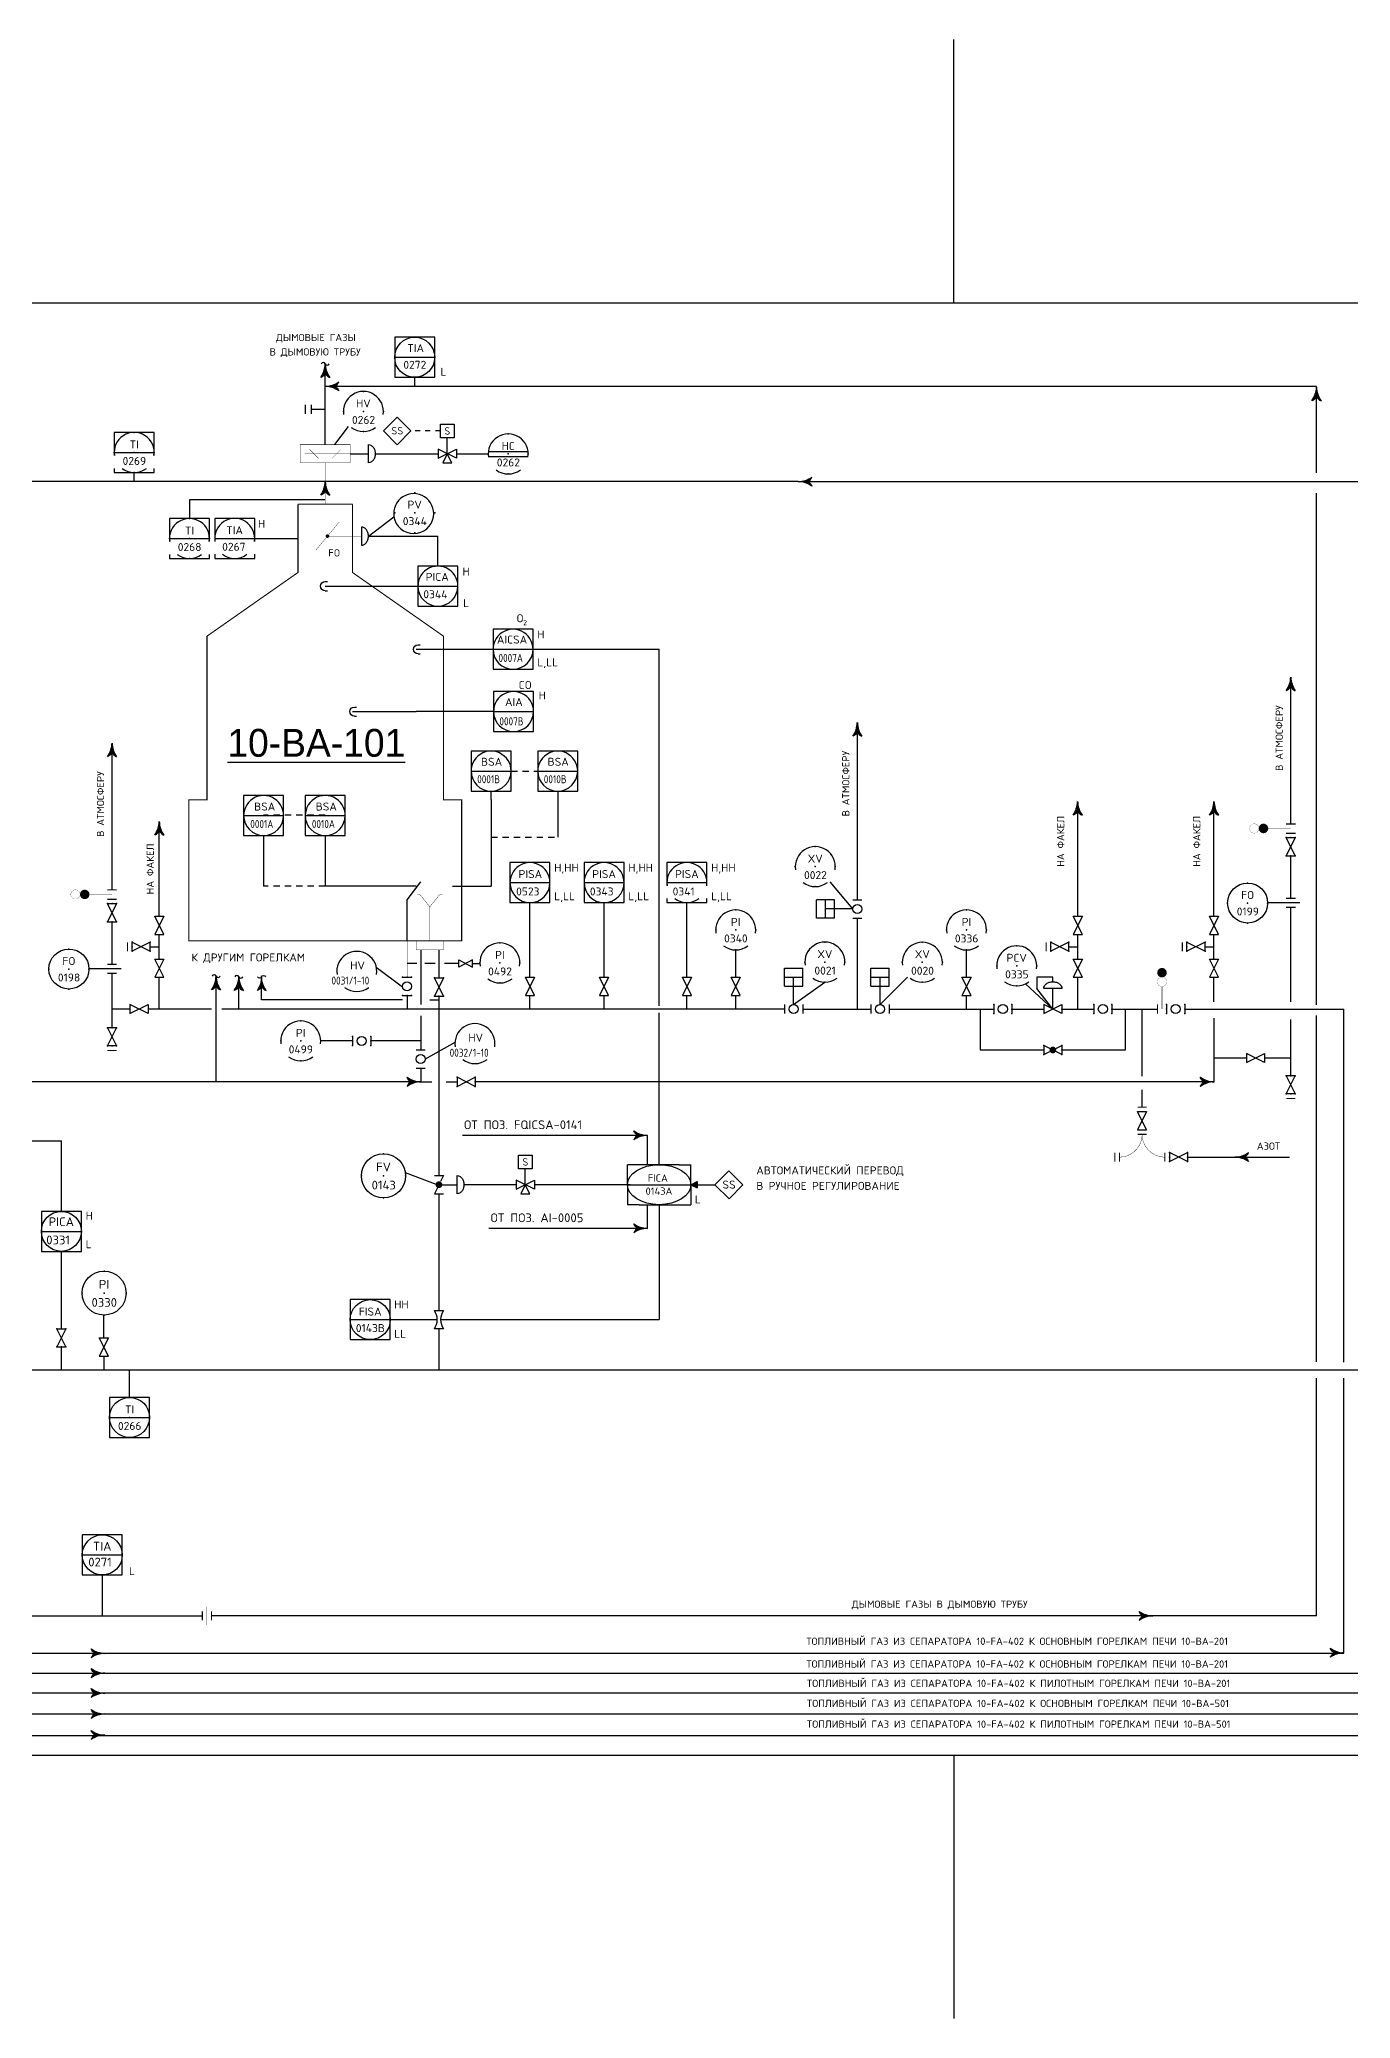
# Model space of a CAD drawing. Extents: x -60 to 179, y 68 to 180.
# Drawn here: x 1.73 to 27.62, y 68.14 to 107.24 of the extents above; entities that cross this region are included whole.
import ezdxf
from ezdxf.enums import TextEntityAlignment as Align

# ---------------------------------------------------------------- set-up
doc = ezdxf.new("R2010")
doc.units = 0
doc.header["$MEASUREMENT"] = 0
doc.linetypes.add('DASH', pattern=[0.15625, 0.09375, -0.0625])
doc.linetypes.add('DASHED', pattern=[0.1875, 0.125, -0.0625])
doc.layers.get('0').update_dxf_attribs({"linetype": 'CONTINUOUS'})
for name, color, linetype in [('IN-ATTRIBS', 7, 'CONTINUOUS'), ('IN-ELECTRICAL', 7, 'DASH'), ('IN-INST-TAP', 7, 'CONTINUOUS'), ('IN-INSTRUMENT', 7, 'CONTINUOUS'), ('IN-MIN-PROC', 7, 'CONTINUOUS'), ('IN-PNEUMATIC', 7, 'CONTINUOUS'), ('IN-SOFTWARE', 7, 'CONTINUOUS'), ('IN-TEXT', 1, 'CONTINUOUS'), ('СЛОЙ1', 3, 'CONTINUOUS'), ('СЛОЙ2', 6, 'CONTINUOUS'), ('СЛОЙ3', 5, 'CONTINUOUS'), ('СЛОЙ4', 2, 'CONTINUOUS')]:
    doc.layers.add(name, color=color, linetype=linetype)
doc.styles.add('ATTRIBS', font='SIMPLEX', dxfattribs={"width": 0.9, "height": 0.1})
doc.styles.add('NARROW', font='simplex', dxfattribs={"width": 0.75, "height": 0.1})
doc.styles.add('S1', font='SIMPLEX', dxfattribs={"height": 0.1})

# ---------------------------------------------------------------- blocks, each defined once
blk = doc.blocks.new('PH29A')
at = {"linetype": 'Continuous'}
blk.add_line((-0.25, 0), (0.25, 0), dxfattribs=at)
blk.add_lwpolyline([(-0.25, 0.25), (-0.25, -0.25), (0.25, -0.25), (0.25, 0.25)], close=True)
blk.add_circle((0, 0), 0.25)
blk = doc.blocks.new('PF35A')
blk.add_lwpolyline([(0, -0.0625), (0.25, 0.0625), (0.25, -0.0625), (0, 0.0625)], close=True)
blk = doc.blocks.new('VALVTEXT')
at = {"layer": 'IN-ATTRIBS'}
for p in [(0, 0.0625), (0, 0), (0.25, 0.0625), (0.25, 0), (0, -0.0625), (0.25, -0.0625)]:
    blk.add_point(p, dxfattribs=at)
at = {"layer": 'IN-ATTRIBS', "style": 'S1', "flags": 1}
for tag, p in [('IDNUM', (0.125, 0.5625)), ('DWGNO', (0.125, 0.4375)), ('FILENO', (0.125, 0.3125))]:
    blk.add_attdef(tag, text='', height=0.1, dxfattribs=at).set_placement(p, align=Align.CENTER)
at = {"layer": 'IN-ATTRIBS', "style": 'S1'}
for tag, p in [('MODE', (0.125, 0.078125)), ('SIZE', (0.125, -0.1875))]:
    blk.add_attdef(tag, text='', height=0.1, dxfattribs=at).set_placement(p, align=Align.CENTER)
blk = doc.blocks.new('BUBTEXT')
at = {"layer": 'IN-ATTRIBS'}
for p in [(0, 0.25), (-0.25, 0), (0, 0), (0.25, 0), (0, -0.25)]:
    blk.add_point(p, dxfattribs=at)
at = {"layer": 'IN-ATTRIBS', "flags": 1}
for tag, style, width, p in [('IDNUM', 'ATTRIBS', 0.8, (0.009, 0.584)), ('DWGNO', 'ATTRIBS', 0.8, (0.003, 0.447)), ('FILENO', 'ATTRIBS', 0.8, (-0.003, 0.311)), ('LOC', 'ATTRIBS', 0.8, (-0.08, -0.422)), ('INSTALL', 'ATTRIBS', 0.8, (-0.087, -0.699)), ('SIG', 'ATTRIBS', 0.8, (-0.087, -0.563)), ('DATE', 'ATTRIBS', 0.8, (-0.088, -0.969)), ('SERV', 'ATTRIBS', 0.8, (-0.083, -0.838)), ('DES', 'NARROW', 0.75, (-0.087, -1.102)), ('CSYS', 'NARROW', 0.75, (-0.087, -1.243))]:
    blk.add_attdef(tag, text='', height=0.1, dxfattribs=dict(at, style=style, width=width)).set_placement(p, align=Align.CENTER)
at = {"layer": 'IN-ATTRIBS', "style": 'ATTRIBS'}
blk.add_attdef('SYSCDV', text='', height=0.1, dxfattribs=at).set_placement((-0.312, 0.141), align=Align.RIGHT)
at = {"layer": 'IN-ATTRIBS', "style": 'ATTRIBS', "flags": 1}
blk.add_attdef('SYSCDI', text='', height=0.1, dxfattribs=at).set_placement((-0.312, 0.312), align=Align.RIGHT)
at = {"layer": 'IN-ATTRIBS', "style": 'S1'}
for tag, p in [('XT', (0.324, 0.257)), ('A1', (0.323, 0.115)), ('A2', (0.323, -0.035)), ('A3', (0.323, -0.185)), ('RES', (0.323, -0.342))]:
    blk.add_attdef(tag, p, '', height=0.1, dxfattribs=at)
for tag, p in [('INSTTYPE', (0, 0.05)), ('TAGNUM', (0.002, -0.156)), ('MD', (0.402, -0.565)), ('SZ', (0.402, -0.696))]:
    blk.add_attdef(tag, text='', height=0.1, dxfattribs=at).set_placement(p, align=Align.CENTER)
blk = doc.blocks.new('PH35A')
blk.add_circle((0, 0), 0.25)
blk = doc.blocks.new('PF21')
blk.add_lwpolyline([(0, -0.0625), (0, 0.0625, 0.3125), (0.25, 0.0625), (0.25, -0.0625, 0.3125)], format="xyb", close=True)
blk = doc.blocks.new('PF33A')
for p, q in [((0, 0.0625), (0, -0.0625)), ((0.25, 0.0625), (0.25, -0.0625))]:
    blk.add_line(p, q)
blk.add_circle((0.125, 0), 0.0625)
blk = doc.blocks.new('PH35B')
for start, end in [(351.1529, 188.8471), (232.6037, 307.3963)]:
    blk.add_arc((0, 0), 0.25, start, end)
blk = doc.blocks.new('PF30A')
for points in [[(0.083, 0.021), (0, 0.062), (0, -0.062)], [(0.25, 0.062), (0.25, -0.062), (0.167, -0.021)]]:
    blk.add_lwpolyline(points)
at = {"const_width": 0.0469}
blk.add_lwpolyline([(0.102, 0, 1), (0.148, 0, 1)], format="xyb", close=True, dxfattribs=at)
blk = doc.blocks.new('PD35')
for p, q in [((0.125, 0.25), (-0.125, 0.25)), ((0, 0), (0, 0.25))]:
    blk.add_line(p, q)
blk.add_lwpolyline([(-0.125, 0.25, -0.126822), (-0.116, 0.284, -0.10607), (-0.088, 0.316, -0.085783), (-0.049, 0.336, -0.075445), (0, 0.344, -0.075445), (0.049, 0.336, -0.085783), (0.088, 0.316, -0.10607), (0.116, 0.284, -0.126822), (0.125, 0.25, -0.126822)], format="xyb")
blk = doc.blocks.new('PD22')
blk.add_lwpolyline([(-0.09375, 0.09375), (0.09375, 0.09375), (0.09375, -0.09375), (-0.09375, -0.09375), (-0.09375, 0.09375)])
at = {"layer": 'IN-ATTRIBS', "style": 'S1'}
blk.add_attdef('S_TAG', text='', height=0.1, dxfattribs=at).set_placement((0, 0), align=Align.MIDDLE)
blk = doc.blocks.new('PD30')
for points in [[(0.25, -0.0625), (0, 0.0625), (0, -0.0625), (0.25, 0.0625)], [(0.125, 0), (0.0625, -0.125), (0.1875, -0.125)]]:
    blk.add_lwpolyline(points, close=True)
blk = doc.blocks.new('PE2')
for points in [[(0, 0, 0.150368), (0.188, 0.062, 0.150368)], [(0.125, 0, 0.206864), (0.188, 0.062, 0.206864)], [(0.125, 0, -0.206864), (0.188, -0.062, -0.206864)]]:
    blk.add_lwpolyline(points, format="xyb")
blk.add_arc((-0.008, -0.336), 0.336, 54.4623, 88.6678)
for points in [[(0, 0), (0.125, 0), (0.04, 0.003), (0.141, 0.008)], [(0, 0), (0.125, 0), (0.04, -0.003), (0.141, -0.008)], [(0.04, 0.003), (0.141, 0.008), (0.079, 0.011), (0.156, 0.019)], [(0.079, 0.011), (0.156, 0.019), (0.117, 0.024), (0.169, 0.031)], [(0.117, 0.024), (0.169, 0.031), (0.154, 0.041), (0.179, 0.046)], [(0.154, 0.041), (0.179, 0.046), (0.188, 0.062)], [(0.04, -0.003), (0.141, -0.008), (0.079, -0.011), (0.156, -0.019)], [(0.079, -0.011), (0.156, -0.019), (0.117, -0.024), (0.169, -0.031)], [(0.117, -0.024), (0.169, -0.031), (0.154, -0.041), (0.179, -0.046)], [(0.154, -0.041), (0.179, -0.046), (0.188, -0.062)]]:
    blk.add_solid(points)
blk = doc.blocks.new('PE1')
for centre, start, end in [((-0.009, 0.027), 288.4319, 71.5681), ((0.009, -0.027), 108.4319, 251.5681)]:
    blk.add_arc(centre, 0.0284, start, end)
blk = doc.blocks.new('PH29B')
at = {"linetype": 'Continuous'}
blk.add_line((-0.25, 0), (0.25, 0), dxfattribs=at)
for points in [[(0.25, -0.038), (0.25, 0.25), (-0.25, 0.25), (-0.25, -0.038)], [(-0.25, -0.199), (-0.25, -0.25), (0.25, -0.25), (0.25, -0.199)]]:
    blk.add_lwpolyline(points)
for start, end in [(351.1529, 188.8471), (232.6037, 307.3963)]:
    blk.add_arc((0, 0), 0.25, start, end)
blk = doc.blocks.new('PD24')
blk.add_line((0, 0.125), (0, -0.125))
blk.add_lwpolyline([(0, -0.125, 0.126822), (0.034, -0.116, 0.10607), (0.066, -0.088, 0.085783), (0.086, -0.049, 0.075445), (0.094, 0, 0.075445), (0.086, 0.049, 0.085783), (0.066, 0.088, 0.10607), (0.034, 0.116, 0.126822), (0, 0.125, 0.126822)], format="xyb")
blk = doc.blocks.new('PD14')
for points, const_width in [([(0.03, 0.5, 1), (0.095, 0.5, 1)], 0.065), ([(-0.00125, 0.375, 1), (0.12625, 0.375, 1)], 0.0025)]:
    blk.add_lwpolyline(points, format="xyb", close=True, dxfattribs=dict(const_width=const_width))
at = {"const_width": 0.005}
blk.add_lwpolyline([(0.0625, 0.3125), (0.0625, 0)], dxfattribs=at)
blk = doc.blocks.new('X1', base_point=(27.875, 16.125))
for p, q in [((28, 16.0625), (27.75, 16.1875)), ((27.75, 16.0625), (28, 16.1875)), ((27.75, 16.1875), (27.75, 16.0625)), ((28, 16.1875), (28, 16.0625))]:
    blk.add_line(p, q)
for p in [(27.75, 16.125), (28, 16.125)]:
    blk.add_point(p)
blk = doc.blocks.new('PF9')
for p, q in [((0.125, 0.438), (-0.094, 0.438)), ((-0.094, 0.438), (-0.094, 0.281)), ((0.125, 0), (-0.094, 0.281)), ((0.25, 0.281), (0, 0.281)), ((0.125, 0.375), (0.125, 0.438)), ((0.125, 0), (0.125, 0.281))]:
    blk.add_line(p, q)
blk.add_lwpolyline([(0, 0.281, -0.126822), (0.009, 0.316, -0.10607), (0.037, 0.348, -0.085783), (0.076, 0.368, -0.075445), (0.125, 0.375, -0.075445), (0.174, 0.368, -0.085783), (0.213, 0.348, -0.10607), (0.241, 0.316, -0.126822), (0.25, 0.281, -0.126822)], format="xyb")
at = {"xscale": -1}
blk.add_blockref('X1', (0.125, 0), dxfattribs=at)
blk = doc.blocks.new('PF28A')
for points in [[(0.083, 0.021), (0, 0.062), (0, -0.062), (0.083, -0.021)], [(0.167, 0.021), (0.25, 0.062), (0.25, -0.062), (0.167, -0.021)]]:
    blk.add_lwpolyline(points)
at = {"const_width": 0.0469}
blk.add_lwpolyline([(0.102, 0, 1), (0.148, 0, 1)], format="xyb", close=True, dxfattribs=at)
blk = doc.blocks.new('PH32B')
at = {"linetype": 'Continuous'}
for p, q in [((-0.248, 0.031), (0.248, 0.031)), ((-0.248, -0.031), (0.248, -0.031))]:
    blk.add_line(p, q, dxfattribs=at)
for start, end in [(351.1529, 188.8471), (232.6037, 307.3963)]:
    blk.add_arc((0, 0), 0.25, start, end)
blk = doc.blocks.new('PH11')
blk.add_lwpolyline([(-0.188, 0), (0, 0.188), (0.188, 0), (0, -0.188), (-0.188, 0)])
at = {"layer": 'IN-ATTRIBS', "style": 'S1', "flags": 1}
for tag, p in [('DWGNO', (-0.003, 0.23)), ('IDNUM', (0.003, 0.367)), ('MODNO', (0, -0.537)), ('SIG', (-0.002, -0.389)), ('ADDR', (0, -0.837)), ('DATE', (-0.008, -0.985))]:
    blk.add_attdef(tag, text='', height=0.1, dxfattribs=at).set_placement(p, align=Align.CENTER)
at = {"layer": 'IN-ATTRIBS', "style": 'S1'}
for tag, p in [('LSYS', (0, -0.047)), ('LNUM', (0.228, -0.183)), ('PT', (0, -0.687))]:
    blk.add_attdef(tag, text='', height=0.1, dxfattribs=at).set_placement(p, align=Align.CENTER)
blk = doc.blocks.new('PE14')
for p, q in [((-0.0625, 0), (-0.0625, -0.03125)), ((0.0625, 0), (0.0625, -0.03125))]:
    blk.add_line(p, q)
blk.add_arc((0, 0), 0.0625, 0, 180)

msp = doc.modelspace()

# ---------------------------------------------------------------- hatches: boundary and pattern name
h = msp.add_hatch(color=7)
h.paths.add_polyline_path([(14.717, 84.612), (14.717, 84.674), (14.592, 84.612)])
h.paths.add_polyline_path([(14.592, 84.612), (14.717, 84.55), (14.717, 84.612)])
at = {"layer": 'СЛОЙ4'}
for points in [[(25.905, 91.742, 1), (25.905, 91.558, 1)], [(2.618, 90.438, 1), (2.618, 90.255, 1)]]:
    msp.add_hatch(color=256, dxfattribs=at).paths.add_polyline_path(points)

# ---------------------------------------------------------------- linework, layer by layer
at = {"color": 7}
for p, q in [((19.786, 102.038), (19.786, 107.237)), ((4.687, 98.144), (4.687, 97.773)), ((9.594, 96.833), (9.594, 97.426)), ((9.166, 95.191), (10.685, 95.191)), ((11.404, 95.191), (13.963, 95.191)), ((13.964, 88.145), (13.963, 95.191)), ((11.962, 92.388), (11.962, 91.478)), ((10.646, 92.22), (10.646, 90.508)), ((6.152, 91.511), (6.152, 90.508)), ((7.369, 91.511), (7.369, 90.508)), ((7.728, 90.508), (7.369, 90.508)), ((13.964, 86.703), (13.964, 88.008)), ((13.964, 85.007), (13.964, 87.691)), ((-2.809, 85.481), (2.156, 85.481)), ((2.156, 84.084), (2.156, 85.481)), ((13.735, 85.586), (10.081, 85.586)), ((13.735, 85.007), (13.735, 85.586)), ((13.57, 85.007), (13.338, 85.007)), ((13.338, 84.612), (13.338, 85.007)), ((14.36, 85.007), (14.592, 85.007)), ((14.592, 84.612), (14.592, 85.007)), ((13.338, 84.612), (13.338, 84.217)), ((14.592, 84.612), (14.717, 84.674)), ((14.592, 84.612), (14.592, 84.217)), ((14.592, 84.612), (15.066, 84.612)), ((14.592, 84.612), (14.717, 84.55)), ((14.717, 84.674), (14.717, 84.55)), ((13.57, 84.217), (13.338, 84.217)), ((13.735, 83.749), (13.735, 84.217)), ((13.965, 84.217), (13.965, 81.946)), ((14.36, 84.217), (14.592, 84.217)), ((13.735, 83.749), (10.604, 83.749)), ((9.649, 81.946), (13.965, 81.946)), ((3.503, 80.409), (3.503, 80.957)), ((19.786, 73.338), (19.786, 68.139))]:
    msp.add_line(p, q, dxfattribs=at)
at = {"linetype": 'Continuous'}
for p, q in [((9.199, 96.437), (9.99, 96.437)), ((10.685, 95.191), (11.476, 95.191)), ((10.694, 93.96), (11.485, 93.96)), ((10.25, 92.783), (11.041, 92.783)), ((11.567, 92.783), (12.357, 92.783)), ((5.757, 91.906), (6.547, 91.906)), ((6.973, 91.906), (7.764, 91.906)), ((11.018, 90.58), (11.809, 90.58)), ((12.483, 90.58), (13.274, 90.58)), ((13.338, 84.612), (14.592, 84.612)), ((3.108, 80.013), (3.899, 80.013))]:
    msp.add_line(p, q, dxfattribs=at)
for p, q in [((10.694, 93.96), (10.694, 93.564)), ((11.485, 93.564), (11.485, 93.96)), ((10.694, 93.564), (11.485, 93.564)), ((12.483, 90.58), (12.483, 90.185)), ((13.274, 90.185), (13.274, 90.58)), ((12.483, 90.185), (13.274, 90.185)), ((14.36, 85.007), (13.57, 85.007)), ((13.57, 84.217), (14.36, 84.217))]:
    msp.add_line(p, q)
at = {"color": 7, "linetype": 'DASHED'}
for p, q in [((11.041, 92.783), (11.567, 92.783)), ((7.369, 91.911), (6.152, 91.911)), ((10.646, 91.478), (11.962, 91.478)), ((7.369, 90.508), (6.152, 90.508))]:
    msp.add_line(p, q, dxfattribs=at)
for points in [[(9.99, 96.377), (9.99, 96.833), (9.199, 96.833), (9.199, 96.377)], [(9.199, 96.437), (9.199, 96.042), (9.99, 96.042), (9.99, 96.437)], [(11.476, 95.13), (11.476, 95.586), (10.685, 95.586), (10.685, 95.13)], [(10.685, 95.191), (10.685, 94.795), (11.476, 94.795), (11.476, 95.191)], [(11.485, 93.899), (11.485, 94.355), (10.694, 94.355), (10.694, 93.899)], [(11.041, 92.723), (11.041, 93.179), (10.25, 93.179), (10.25, 92.723)], [(12.357, 92.723), (12.357, 93.179), (11.567, 93.179), (11.567, 92.723)], [(10.25, 92.783), (10.25, 92.388), (11.041, 92.388), (11.041, 92.783)], [(11.567, 92.783), (11.567, 92.388), (12.357, 92.388), (12.357, 92.783)], [(6.547, 91.845), (6.547, 92.301), (5.757, 92.301), (5.757, 91.845)], [(7.764, 91.845), (7.764, 92.301), (6.973, 92.301), (6.973, 91.845)], [(5.757, 91.906), (5.757, 91.511), (6.547, 91.511), (6.547, 91.906)], [(6.973, 91.906), (6.973, 91.511), (7.764, 91.511), (7.764, 91.906)], [(11.809, 90.52), (11.809, 90.976), (11.018, 90.976), (11.018, 90.52)], [(13.274, 90.52), (13.274, 90.976), (12.483, 90.976), (12.483, 90.52)], [(11.018, 90.58), (11.018, 90.185), (11.809, 90.185), (11.809, 90.58)]]:
    msp.add_lwpolyline(points)
at = {"color": 7}
msp.add_lwpolyline([(15.62, 84.606), (15.346, 84.332), (15.066, 84.612), (15.34, 84.886)], close=True, dxfattribs=at)
for centre, start, end in [((9.117, 97.871), 351.1529, 188.8471), ((9.117, 97.871), 188.8471, 351.1529), ((9.594, 96.437), 351.1529, 188.8471), ((9.594, 96.437), 180, 0), ((11.08, 95.191), 351.1529, 188.8471), ((11.08, 95.191), 180, 0), ((11.089, 93.96), 351.1529, 188.8471), ((11.089, 93.96), 180, 0), ((10.646, 92.783), 351.1529, 188.8471), ((11.962, 92.783), 351.1529, 188.8471), ((10.646, 92.783), 180, 360), ((11.962, 92.783), 180, 360), ((6.152, 91.906), 351.1529, 188.8471), ((7.369, 91.906), 351.1529, 188.8471), ((6.152, 91.906), 180, 0), ((7.369, 91.906), 180, 0), ((11.413, 90.58), 351.1529, 188.8471), ((12.878, 90.58), 351.1529, 188.8471), ((11.413, 90.58), 180, 360), ((12.878, 90.58), 180, 360)]:
    msp.add_arc(centre, 0.395, start, end)
msp.add_ellipse((13.965, 84.612), major_axis=(-0.627, 0), ratio=0.630093, dxfattribs=at)
at = {"layer": 'IN-ELECTRICAL'}
msp.add_line((9.645, 99.503), (9.062, 99.503), dxfattribs=at)
at = {"layer": 'IN-INST-TAP'}
for p, q in [((9.136, 100.385), (9.136, 100.565)), ((7.557, 99.233), (7.826, 99.593)), ((9.78, 99.054), (9.78, 99.368)), ((3.595, 98.504), (3.595, 98.684)), ((7.369, 98.144), (4.687, 98.144)), ((8.222, 97.426), (8.726, 97.81)), ((5.976, 97.381), (6.83, 97.381)), ((7.369, 96.437), (9.99, 96.437)), ((7.908, 93.96), (9.166, 93.96)), ((10.694, 93.96), (9.166, 93.96)), ((9.166, 90.508), (7.728, 90.508)), ((9.884, 90.508), (10.646, 90.508)), ((17.791, 90.059), (17.341, 90.598)), ((16.623, 88.172), (17.24, 88.614)), ((18.33, 88.172), (18.869, 88.711)), ((21.744, 88.082), (21.205, 88.582)), ((9.581, 84.612), (8.952, 84.847)), ((2.156, 81.766), (2.156, 83.293)), ((8.654, 81.946), (9.581, 81.946)), ((2.964, 76.901), (2.964, 76.093))]:
    msp.add_line(p, q, dxfattribs=at)
at = {"layer": 'IN-INSTRUMENT'}
msp.add_line((11.322, 84.612), (11.322, 84.923), dxfattribs=at)
at = {"layer": 'IN-MIN-PROC'}
for p, q in [((25.987, 90.185), (26.624, 90.185)), ((2.7, 88.881), (3.336, 88.881)), ((5.662, 88.082), (5.662, 88.082)), ((5.213, 86.644), (5.213, 86.644))]:
    msp.add_line(p, q, dxfattribs=at)
at = {"layer": 'IN-MIN-PROC', "const_width": 0.00719}
msp.add_lwpolyline([(5.031, 76.272), (5.031, 75.913)], dxfattribs=at)
at = {"layer": 'IN-PNEUMATIC'}
for p, q in [((8.357, 99.054), (9.601, 99.054)), ((9.96, 99.054), (10.589, 99.054)), ((8.222, 97.426), (9.594, 97.426)), ((11.142, 84.612), (10.109, 84.612)), ((13.395, 84.612), (11.502, 84.612))]:
    msp.add_line(p, q, dxfattribs=at)
at = {"layer": 'IN-SOFTWARE'}
for p, q in [((-57.05, 102.038), (145.371, 102.038)), ((10.646, 92.22), (10.646, 92.388)), ((-57.05, 73.338), (145.352, 73.338))]:
    msp.add_line(p, q, dxfattribs=at)
at = {"layer": 'IN-SOFTWARE', "color": 7}
for p, q in [((8.378, 88.911), (8.897, 88.519)), ((9.932, 87.422), (9.345, 87.094))]:
    msp.add_line(p, q, dxfattribs=at)
at = {"layer": 'СЛОЙ1'}
for p, q in [((7.369, 99.233), (7.369, 100.649)), ((26.952, 98.677), (26.952, 100.385)), ((16.713, 98.504), (-2.965, 98.504)), ((16.713, 98.504), (50.553, 98.504)), ((26.952, 88.531), (26.952, 98.275)), ((9.256, 89.25), (9.256, 88.172)), ((9.615, 89.25), (9.615, 88.697)), ((26.952, 88.164), (26.952, 89)), ((5.213, 86.644), (5.213, 88.64)), ((5.662, 88.082), (5.662, 88.628)), ((6.111, 88.262), (6.111, 88.718)), ((8.896, 88.262), (6.111, 88.262)), ((8.986, 88.35), (8.986, 88.082)), ((9.435, 88.262), (9.615, 88.262)), ((9.615, 88.337), (9.615, 86.681)), ((16.802, 88.082), (17.881, 88.082)), ((17.881, 88.082), (18.15, 88.082)), ((18.509, 88.082), (20.576, 88.082)), ((20.935, 88.082), (21.564, 88.082)), ((21.923, 88.082), (22.552, 88.082)), ((22.912, 88.082), (23.81, 88.082)), ((24.349, 88.082), (27.494, 88.082)), ((27.494, 81.102), (27.494, 88.082)), ((9.256, 87.947), (9.256, 87.273)), ((9.615, 87.682), (9.615, 84.792)), ((26.952, 81.112), (26.952, 87.954)), ((9.256, 86.914), (9.256, 86.644)), ((9.256, 86.644), (-5.032, 86.644)), ((9.615, 84.432), (9.615, 82.125)), ((9.615, 81.766), (9.615, 80.957)), ((-2.121, 80.957), (28.561, 80.957)), ((26.952, 76.092), (26.952, 80.787)), ((27.494, 75.353), (27.494, 80.787)), ((0.179, 76.093), (4.941, 76.093)), ((-19.875, 75.353), (27.494, 75.353)), ((-20.291, 74.961), (28.02, 74.961)), ((-20.704, 74.569), (74.898, 74.569)), ((-21.151, 74.154), (77.198, 74.157)), ((-21.593, 73.73), (28.561, 73.73))]:
    msp.add_line(p, q, dxfattribs=at)
at = {"layer": 'СЛОЙ1', "color": 3}
for p, q in [((26.952, 100.385), (7.369, 100.385)), ((16.443, 88.082), (5.662, 88.082)), ((26.952, 76.092), (5.121, 76.092))]:
    msp.add_line(p, q, dxfattribs=at)
at = {"layer": 'СЛОЙ1'}
for points, const_width in [([(7.369, 98.055), (7.369, 98.874)], 0.00719), ([(23.81, 88.172), (23.81, 87.992)], 0.0216), ([(23.99, 88.172), (23.99, 87.992)], 0.0216), ([(4.941, 76.182), (4.941, 76.003)], 0.0216), ([(5.121, 76.182), (5.121, 76.003)], 0.0216)]:
    msp.add_lwpolyline(points, dxfattribs=dict(at, const_width=const_width))
at = {"layer": 'СЛОЙ2'}
for p, q in [((8.986, 90.238), (9.256, 90.598)), ((8.986, 89.43), (8.986, 90.238))]:
    msp.add_line(p, q, dxfattribs=at)
for points, const_width in [([(7.908, 98.055), (7.908, 96.707), (9.705, 95.449), (9.705, 92.215), (10.064, 92.215), (10.064, 89.43), (7.099, 89.43), (4.673, 89.43), (4.673, 92.215), (5.033, 92.215), (5.033, 95.449), (6.83, 96.707), (6.83, 98.055)], 0.0216), ([(6.83, 98.055), (7.908, 98.055)], 0.0216), ([(9.435, 89.43), (9.435, 90.103)], 0.00719), ([(8.986, 89.43), (8.986, 88.709)], 0.00719), ([(9.166, 89.43), (9.166, 89.25), (9.705, 89.25), (9.705, 89.43)], 0.00719)]:
    msp.add_lwpolyline(points, dxfattribs=dict(at, const_width=const_width))
at = {"layer": 'СЛОЙ2', "linetype": 'Continuous', "const_width": 0.00719}
for points in [[(9.234, 90.351), (9.189, 90.351)], [(9.234, 90.351), (9.435, 90.103), (9.637, 90.351)], [(9.637, 90.351), (9.682, 90.351)]]:
    msp.add_lwpolyline(points, dxfattribs=at)
at = {"layer": 'СЛОЙ3'}
for p, q in [((26.444, 91.74), (26.444, 94.642)), ((17.881, 90.238), (17.881, 93.742)), ((3.157, 90.436), (3.157, 93.338)), ((22.238, 89.916), (22.238, 92.183)), ((24.927, 89.916), (24.927, 92.183)), ((4.09, 89.916), (4.09, 91.788)), ((26.354, 91.74), (26.534, 91.74)), ((26.354, 91.56), (26.534, 91.56)), ((26.444, 90.275), (26.444, 91.111)), ((3.067, 90.256), (3.247, 90.256)), ((11.413, 88.711), (11.413, 90.185)), ((12.878, 88.711), (12.878, 90.185)), ((14.514, 88.711), (14.514, 90.185)), ((26.354, 90.275), (26.534, 90.275)), ((26.354, 90.095), (26.534, 90.095)), ((26.444, 89.37), (26.444, 90.095)), ((3.157, 88.971), (3.157, 89.807)), ((4.09, 89.07), (4.09, 89.556)), ((17.881, 88.082), (17.881, 89.879)), ((22.238, 89.07), (22.238, 89.556)), ((24.927, 89.07), (24.927, 89.556)), ((15.478, 88.711), (15.478, 89.25)), ((20.037, 88.711), (20.037, 89.25)), ((26.444, 88.226), (26.444, 89.37)), ((3.067, 88.971), (3.247, 88.971)), ((3.067, 88.791), (3.247, 88.791)), ((3.157, 88.066), (3.157, 88.791)), ((9.178, 88.98), (8.986, 88.98)), ((9.544, 88.98), (9.337, 88.98)), ((10.01, 88.98), (9.725, 88.98)), ((10.28, 88.98), (10.423, 88.98)), ((4.09, 88.082), (4.09, 88.711)), ((22.238, 88.082), (22.238, 88.711)), ((24.927, 88.223), (24.927, 88.711)), ((3.509, 88.082), (3.157, 88.082)), ((3.157, 87.713), (3.157, 88.066)), ((11.413, 88.082), (11.413, 88.351)), ((12.878, 88.082), (12.878, 88.351)), ((14.514, 88.082), (14.514, 88.351)), ((15.478, 88.082), (15.478, 88.351)), ((20.037, 88.082), (20.037, 88.351)), ((20.306, 88.082), (20.306, 87.273)), ((23.181, 87.273), (23.181, 88.082)), ((23.507, 86.754), (23.507, 88.082)), ((24.927, 87.902), (24.927, 86.644)), ((26.444, 87.117), (26.444, 87.873)), ((7.908, 87.453), (7.279, 87.453)), ((9.256, 87.453), (8.267, 87.453)), ((20.306, 87.273), (21.564, 87.273)), ((21.923, 87.273), (23.181, 87.273)), ((24.927, 87.117), (25.569, 87.117)), ((25.928, 87.117), (26.444, 87.117)), ((26.444, 86.764), (26.444, 87.117)), ((24.361, 86.644), (10.334, 86.644)), ((23.507, 86.145), (23.507, 86.485)), ((24.927, 86.644), (24.361, 86.644)), ((24.406, 85.157), (26.417, 85.157)), ((2.995, 81.586), (2.995, 82.036)), ((2.156, 80.957), (2.156, 81.407)), ((2.995, 81.227), (2.995, 80.957))]:
    msp.add_line(p, q, dxfattribs=at)
at = {"layer": 'СЛОЙ3', "color": 2}
for p, q in [((3.913, 89.313), (4.09, 89.313)), ((22.061, 89.313), (22.238, 89.313)), ((24.75, 89.313), (24.927, 89.313))]:
    msp.add_line(p, q, dxfattribs=at)
at = {"layer": 'СЛОЙ3', "color": 5}
for p, q in [((5.119, 88.082), (3.869, 88.082)), ((5.662, 88.082), (5.328, 88.082)), ((9.256, 86.644), (9.475, 86.644)), ((9.755, 86.644), (9.974, 86.644))]:
    msp.add_line(p, q, dxfattribs=at)
at = {"layer": 'СЛОЙ3', "const_width": 0.0216}
for points in [[(3.067, 90.436), (3.247, 90.436)], [(23.597, 86.145), (23.418, 86.145)], [(22.968, 85.067), (22.968, 85.247)], [(23.058, 85.247), (23.058, 85.067)], [(23.418, 85.606), (23.597, 85.606)], [(23.957, 85.067), (23.957, 85.247)]]:
    msp.add_lwpolyline(points, dxfattribs=at)
at = {"layer": 'СЛОЙ3', "linetype": 'DASH', "const_width": 0.00719}
msp.add_lwpolyline([(23.058, 85.157, 0.414214), (23.507, 85.606, 0.414214)], format="xyb", dxfattribs=at)
at = {"layer": 'СЛОЙ3', "const_width": 0.00719}
msp.add_lwpolyline([(23.507, 85.606, 0.414214), (23.957, 85.157, 0.414214)], format="xyb", dxfattribs=at)
at = {"layer": 'СЛОЙ4'}
for p, q in [((6.978, 99.84), (6.978, 100.02)), ((7.099, 99.84), (7.099, 100.02)), ((7.369, 99.93), (7.099, 99.93)), ((17.431, 90.238), (17.072, 90.238)), ((17.072, 89.879), (17.072, 90.238)), ((17.252, 89.879), (17.252, 90.238)), ((17.791, 90.059), (17.252, 90.059)), ((17.431, 89.879), (17.431, 90.238)), ((17.431, 89.879), (17.072, 89.879)), ((10.01, 88.909), (10.01, 89.052)), ((10.01, 89.052), (10.28, 88.909)), ((10.28, 89.052), (10.01, 88.909)), ((10.28, 88.909), (10.28, 89.052)), ((16.443, 88.531), (16.443, 88.891)), ((16.443, 88.891), (16.802, 88.891)), ((16.802, 88.531), (16.802, 88.891)), ((18.15, 88.531), (18.15, 88.891)), ((18.15, 88.891), (18.509, 88.891)), ((18.509, 88.531), (18.509, 88.891)), ((16.443, 88.711), (16.802, 88.711)), ((16.443, 88.531), (16.802, 88.531)), ((16.623, 88.172), (16.623, 88.711)), ((18.15, 88.711), (18.509, 88.711)), ((18.15, 88.531), (18.509, 88.531)), ((18.33, 88.172), (18.33, 88.711))]:
    msp.add_line(p, q, dxfattribs=at)
for points, const_width in [([(6.875, 98.874), (7.863, 98.874), (7.863, 99.233), (6.875, 99.233), (6.875, 98.874)], 0.00719), ([(6.964, 99.054), (7.863, 99.054)], 0.00719), ([(7.054, 99.143), (7.234, 98.964)], 0.00719), ([(7.683, 99.143), (7.504, 98.964)], 0.00719), ([(7.644, 97.703), (7.183, 97.149)], 0.00647), ([(8.088, 97.426), (7.414, 97.426)], 0.00719), ([(25.995, 91.65), (26.444, 91.65)], 0.00719), ([(2.708, 90.346), (3.157, 90.346)], 0.00719), ([(3.464, 89.223), (3.464, 89.403)], 0.0216), ([(21.612, 89.223), (21.612, 89.403)], 0.0216), ([(24.301, 89.223), (24.301, 89.403)], 0.0216), ([(3.247, 87.264), (3.067, 87.264)], 0.0216), ([(26.534, 86.314), (26.354, 86.314)], 0.0216)]:
    msp.add_lwpolyline(points, dxfattribs=dict(at, const_width=const_width))
for points, const_width in [([(7.396, 97.426, 1), (7.432, 97.426, 1)], 0.0359), ([(25.722, 91.558, 1), (25.722, 91.742, 1)], 0.00359), ([(25.905, 91.558, 1), (25.905, 91.742, 1)], 0.00359), ([(2.434, 90.255, 1), (2.434, 90.438, 1)], 0.00359), ([(2.618, 90.255, 1), (2.618, 90.438, 1)], 0.00359)]:
    msp.add_lwpolyline(points, format="xyb", close=True, dxfattribs=dict(at, const_width=const_width))
msp.add_lwpolyline([(25.928, 87.027), (25.569, 87.207), (25.569, 87.027), (25.928, 87.207)], close=True, dxfattribs=at)

# ---------------------------------------------------------------- block references
at = {"yscale": 1.4375, "zscale": 1.4375}
for p, xscale, rotation in [((5.213, 88.73), 1.4375, 270), ((5.662, 88.718), 1.4375, 270), ((6.111, 88.718), -1.4375, 90)]:
    msp.add_blockref('PE1', p, dxfattribs=dict(at, xscale=xscale, rotation=rotation))
at = {"layer": 'IN-INST-TAP', "xscale": -1.4375, "yscale": 1.4375, "zscale": 1.4375, "rotation": 90}
for p in [(7.368, 96.437), (9.202, 95.191), (7.944, 93.96)]:
    msp.add_blockref('PE14', p, dxfattribs=at)
at = {"layer": 'IN-INSTRUMENT'}
for name, p, xscale, yscale, zscale in [('PH29A', (9.136, 100.96), 1.58125, 1.58125, 1.58125), ('PH35B', (8.123, 99.889), 1.58125, 1.58125, 1.58125), ('PH29B', (3.595, 99.079), 1.58125, 1.58125, 1.58125), ('PH32B', (10.984, 99.049), 1.58125, 1.58125, 1.58125), ('PH32B', (10.984, 99.049), 1.58125, 1.58125, 1.58125), ('PH29B', (4.687, 97.378), 1.58125, 1.58125, 1.58125), ('PH29B', (5.581, 97.381), 1.58125, 1.58125, 1.58125), ('PH35B', (17.05, 90.896), 1.58125, 1.58125, 1.58125), ('PH29B', (14.514, 90.58), 1.58125, 1.58125, 1.58125), ('PH35A', (25.592, 90.177), 1.58125, 1.58125, 1.58125), ('PH35B', (15.478, 89.645), 1.58125, 1.58125, 1.58125), ('PH35B', (20.037, 89.645), 1.58125, 1.58125, 1.58125), ('PH35A', (2.305, 88.873), 1.58125, 1.58125, 1.58125), ('PH35B', (7.992, 88.825), 1.58125, 1.58125, 1.58125), ('PH35B', (10.819, 88.993), 1.58125, 1.58125, 1.58125), ('PH35B', (17.24, 89.009), 1.58125, 1.58125, 1.58125), ('PH35B', (19.165, 89.007), 1.58125, 1.58125, 1.58125), ('PH35B', (21.03, 88.936), 1.58125, 1.58125, 1.58125), ('PH35B', (6.884, 87.453), 1.58125, 1.58125, 1.58125), ('PH35B', (10.326, 87.399), 1.58125, 1.58125, 1.58125), ('PH35A', (8.521, 84.788), 1.739375, 1.739375, 1.739375), ('PH29A', (2.156, 83.689), 1.58125, 1.58125, 1.58125), ('PH35A', (3, 82.47), 1.739375, 1.739375, 1.739375), ('PH29A', (8.258, 81.946), 1.58125, 1.58125, 1.58125), ('PH29A', (3.503, 80.013), 1.58125, 1.58125, 1.58125), ('PH29A', (2.964, 77.297), 1.58125, 1.58125, 1.58125)]:
    msp.add_blockref(name, p, dxfattribs=dict(at, xscale=xscale, yscale=yscale, zscale=zscale))
for name, p, xscale, yscale, zscale, values in [('BUBTEXT', (8.123, 99.889), 1.58125, 1.58125, 1.58125, {'INSTTYPE': 'HV', 'TAGNUM': '0262'}), ('PH11', (8.792, 99.503), 1.4375, 1.4375, 1.4375, {'LSYS': 'SS'}), ('BUBTEXT', (3.595, 99.079), 1.58125, 1.58125, 1.58125, {'INSTTYPE': 'TI', 'TAGNUM': '0269'}), ('PD22', (9.78, 99.503), 1.4375, 1.4375, 1.4375, {'S_TAG': 'S'}), ('BUBTEXT', (10.984, 99.049), 1.58125, 1.58125, 1.58125, {'INSTTYPE': 'HC', 'TAGNUM': '0262'}), ('BUBTEXT', (9.136, 97.889), 1.58125, 1.58125, 1.58125, {'INSTTYPE': 'PV', 'TAGNUM': '0344'}), ('BUBTEXT', (4.687, 97.378), 1.58125, 1.58125, 1.58125, {'INSTTYPE': 'TI', 'TAGNUM': '0268'}), ('BUBTEXT', (17.05, 90.896), 1.58125, 1.58125, 1.58125, {'INSTTYPE': 'XV', 'TAGNUM': '0022'}), ('BUBTEXT', (25.592, 90.177), 1.58125, 1.58125, 1.58125, {'INSTTYPE': 'FO', 'TAGNUM': '0199'}), ('BUBTEXT', (15.478, 89.645), 1.58125, 1.58125, 1.58125, {'INSTTYPE': 'PI', 'TAGNUM': '0340'}), ('BUBTEXT', (20.037, 89.645), 1.58125, 1.58125, 1.58125, {'INSTTYPE': 'PI', 'TAGNUM': '0336'}), ('BUBTEXT', (2.305, 88.873), 1.58125, 1.58125, 1.58125, {'INSTTYPE': 'FO', 'TAGNUM': '0198'}), ('BUBTEXT', (10.819, 88.993), 1.58125, 1.58125, 1.58125, {'INSTTYPE': 'PI', 'TAGNUM': '0492'}), ('BUBTEXT', (17.24, 89.009), 1.58125, 1.58125, 1.58125, {'INSTTYPE': 'XV', 'TAGNUM': '0021'}), ('BUBTEXT', (19.165, 89.007), 1.58125, 1.58125, 1.58125, {'INSTTYPE': 'XV', 'TAGNUM': '0020'}), ('BUBTEXT', (21.03, 88.936), 1.58125, 1.58125, 1.58125, {'INSTTYPE': 'PCV', 'TAGNUM': '0335'}), ('BUBTEXT', (6.884, 87.453), 1.58125, 1.58125, 1.58125, {'INSTTYPE': 'PI', 'TAGNUM': '0499'}), ('BUBTEXT', (8.521, 84.788), 1.739375, 1.739375, 1.739375, {'INSTTYPE': 'FV', 'TAGNUM': '0143'}), ('PD22', (11.322, 85.061), 1.4375, 1.4375, 1.4375, {'S_TAG': 'S'}), ('BUBTEXT', (3, 82.47), 1.739375, 1.739375, 1.739375, {'INSTTYPE': 'PI', 'TAGNUM': '0330'}), ('BUBTEXT', (8.258, 81.946), 1.58125, 1.58125, 1.58125, {'INSTTYPE': 'FISA', 'TAGNUM': '0143B'}), ('BUBTEXT', (3.503, 80.013), 1.58125, 1.58125, 1.58125, {'INSTTYPE': 'TI', 'TAGNUM': '0266'})]:
    msp.add_blockref(name, p, dxfattribs=dict(at, xscale=xscale, yscale=yscale, zscale=zscale)).add_auto_attribs(values)
at = {"layer": 'IN-MIN-PROC', "xscale": 1.4375, "yscale": 1.4375, "zscale": 1.4375}
for name, p, rotation in [('PE1', (7.369, 100.829), 270), ('VALVTEXT', (26.444, 91.111), 90), ('VALVTEXT', (3.157, 89.807), 90), ('VALVTEXT', (3.913, 89.313), 180), ('VALVTEXT', (22.061, 89.313), 180), ('VALVTEXT', (24.75, 89.313), 180), ('VALVTEXT', (9.615, 88.337), 90), ('VALVTEXT', (26.444, 86.764), 270), ('VALVTEXT', (2.156, 81.407), 90)]:
    msp.add_blockref(name, p, dxfattribs=dict(at, rotation=rotation))
at = {"layer": 'IN-MIN-PROC', "yscale": 1.4375, "zscale": 1.4375}
for p, xscale in [((23.99, 88.082), 1.4375), ((9.974, 86.644), 1.4375), ((24.406, 85.157), -1.4375)]:
    msp.add_blockref('VALVTEXT', p, dxfattribs=dict(at, xscale=xscale))
at = {"layer": 'СЛОЙ1', "yscale": 1.4375, "zscale": 1.4375}
for p, xscale, rotation in [((7.369, 100.829), 1.4375, 270), ((26.952, 100.37), 1.4375, 270), ((7.369, 98.504), 1.4375, 270), ((5.213, 88.73), 1.4375, 270), ((5.662, 88.718), 1.4375, 270), ((6.111, 88.718), -1.4375, 90), ((9.256, 86.644), 1.4375, 180), ((23.718, 76.092), 1.4375, 180), ((3.014, 75.352), 1.4375, 180), ((27.494, 75.363), 1.4375, 180), ((3.014, 74.96), 1.4375, 180), ((3.014, 74.566), 1.4375, 180), ((3.014, 74.154), 1.4375, 180), ((3.014, 73.737), 1.4375, 180)]:
    msp.add_blockref('PE2', p, dxfattribs=dict(at, xscale=xscale, rotation=rotation))
at = {"layer": 'СЛОЙ1', "xscale": 1.4375, "yscale": 1.4375, "zscale": 1.4375}
for p in [(7.369, 100.385), (16.713, 98.504)]:
    msp.add_blockref('PE2', p, dxfattribs=at)
at = {"layer": 'СЛОЙ1', "color": 7, "xscale": 1.4375, "yscale": 1.4375, "zscale": 1.4375, "rotation": 180}
for p in [(13.735, 85.586), (13.735, 83.749)]:
    msp.add_blockref('PE2', p, dxfattribs=at)
at = {"layer": 'СЛОЙ3', "xscale": 1.4375, "yscale": 1.4375, "zscale": 1.4375}
for p, rotation in [((26.444, 94.642), 270), ((17.881, 93.742), 270), ((3.157, 93.338), 270), ((22.232, 92.183), 270), ((24.927, 92.183), 270), ((4.09, 91.788), 270), ((24.927, 86.644), 180)]:
    msp.add_blockref('PE2', p, dxfattribs=dict(at, rotation=rotation))
msp.add_blockref('PE2', (25.34, 85.157), dxfattribs=at)
at = {"layer": 'СЛОЙ4', "xscale": 1.4375, "yscale": 1.4375, "zscale": 1.4375}
for name, p, rotation in [('PD35', (7.863, 99.054), 270), ('PF35A', (26.444, 91.111), 90), ('PF35A', (3.157, 89.807), 90), ('PF33A', (17.881, 89.879), 90), ('PF35A', (4.09, 89.556), 90), ('PF35A', (22.238, 89.556), 90), ('PF35A', (24.927, 89.556), 90), ('PF35A', (3.913, 89.313), 180), ('PF35A', (22.061, 89.313), 180), ('PF35A', (24.75, 89.313), 180), ('PF35A', (4.09, 88.711), 90), ('PF35A', (22.238, 88.711), 90), ('PF35A', (24.927, 88.711), 90), ('VALVTEXT', (8.986, 88.35), 90), ('PF33A', (8.986, 88.35), 90), ('PF35A', (9.615, 88.337), 90), ('PF35A', (11.413, 88.351), 90), ('PF35A', (12.878, 88.351), 90), ('PF35A', (14.514, 88.351), 90), ('PF35A', (15.478, 88.351), 90), ('PF35A', (20.037, 88.351), 90), ('VALVTEXT', (3.157, 87.713), 270), ('PF35A', (3.157, 87.713), 270), ('PF33A', (9.256, 86.914), 90), ('PF35A', (26.444, 86.764), 270), ('PF35A', (23.507, 85.696), 90), ('PF30A', (9.615, 84.432), 90), ('PD35', (9.615, 84.612), 270), ('PF21', (9.615, 82.125), 270), ('PF35A', (2.156, 81.407), 90), ('PF35A', (2.995, 81.227), 90)]:
    msp.add_blockref(name, p, dxfattribs=dict(at, rotation=rotation))
at = {"layer": 'СЛОЙ4', "yscale": 1.4375, "zscale": 1.4375}
for name, p, xscale in [('PD30', (9.601, 99.054), 1.4375), ('PD24', (8.088, 97.426), 1.4375), ('PD14', (23.81, 88.082), 1.4375), ('PF9', (21.564, 88.082), 1.4375), ('PF35A', (3.509, 88.082), 1.4375), ('PF33A', (16.443, 88.082), 1.4375), ('PF33A', (18.15, 88.082), 1.4375), ('VALVTEXT', (20.576, 88.082), 1.4375), ('PF33A', (20.576, 88.082), 1.4375), ('VALVTEXT', (22.552, 88.082), 1.4375), ('PF33A', (22.552, 88.082), 1.4375), ('PF33A', (23.99, 88.082), 1.4375), ('VALVTEXT', (7.908, 87.453), 1.4375), ('PF33A', (7.908, 87.453), 1.4375), ('VALVTEXT', (21.564, 87.273), 1.4375), ('PF28A', (21.564, 87.273), 1.4375), ('PF35A', (9.974, 86.644), 1.4375), ('PF35A', (24.406, 85.157), -1.4375), ('PD30', (11.142, 84.612), 1.4375)]:
    msp.add_blockref(name, p, dxfattribs=dict(at, xscale=xscale))

# ---------------------------------------------------------------- texts
at = {"style": 'S1'}
for s, p in [('0143A', (13.697, 84.413)), ('FICA', (13.74, 84.671))]:
    msp.add_text(s, height=0.1437, dxfattribs=at).set_placement(p)
at = {"layer": 'IN-TEXT', "style": 'S1'}
for s, height, p in [('ДЫМОВЫЕ ГАЗЫ', 0.14375, (6.396, 101.278)), ('В ДЫМОВУЮ ТРУБУ', 0.14375, (6.269, 100.994)), ('К ДРУГИМ ГОРЕЛКАМ', 0.15812, (4.727, 89.022)), ('ОТ ПОЗ. FQICSA-0141', 0.17394, (10.112, 85.709)), ('АЗОТ', 0.1437, (25.773, 85.302)), ('АВТОМАТИЧЕСКИЙ ПЕРЕВОД', 0.15812, (15.885, 84.815)), ('В РУЧНОЕ РЕГУЛИРОВАНИЕ', 0.15812, (15.885, 84.51)), ('ОТ ПОЗ. AI-0005', 0.17394, (10.636, 83.871)), ('ДЫМОВЫЕ ГАЗЫ В ДЫМОВУЮ ТРУБУ', 0.14375, (17.772, 76.252)), ('ТОПЛИВНЫЙ ГАЗ ИЗ СЕПАРАТОРА 10-FA-402 К ОСНОВНЫМ ГОРЕЛКАМ ПЕЧИ 10-ВА-201', 0.14375, (16.871, 75.519)), ('ТОПЛИВНЫЙ ГАЗ ИЗ СЕПАРАТОРА 10-FA-402 К ОСНОВНЫМ ГОРЕЛКАМ ПЕЧИ 10-ВА-201', 0.14375, (16.871, 75.07)), ('ТОПЛИВНЫЙ ГАЗ ИЗ СЕПАРАТОРА 10-FA-402 К ПИЛОТНЫМ ГОРЕЛКАМ ПЕЧИ 10-ВА-201', 0.14375, (16.884, 74.687)), ('ТОПЛИВНЫЙ ГАЗ ИЗ СЕПАРАТОРА 10-FA-402 К ОСНОВНЫМ ГОРЕЛКАМ ПЕЧИ 10-ВА-501', 0.14375, (16.884, 74.291)), ('ТОПЛИВНЫЙ ГАЗ ИЗ СЕПАРАТОРА 10-FA-402 К ПИЛОТНЫМ ГОРЕЛКАМ ПЕЧИ 10-ВА-501', 0.14375, (16.884, 73.882))]:
    msp.add_text(s, height=height, dxfattribs=at).set_placement(p)
at = {"layer": 'IN-TEXT', "color": 7, "style": 'S1'}
for s, height, p in [('0272', 0.1581, (9.139, 100.732)), ('TIA', 0.1581, (9.155, 101.061)), ('H', 0.158, (6.111, 97.59)), ('TIA', 0.1581, (5.578, 97.464)), ('0267', 0.1581, (5.563, 97.136)), ('FO', 0.1437, (7.547, 97.023)), ('H', 0.158, (10.152, 96.646)), ('L', 0.158, (10.152, 96.024))]:
    msp.add_text(s, height=height, dxfattribs=at).set_placement(p, align=Align.CENTER)
for s, height, p in [('L', 0.158, (9.645, 100.594)), ('PICA', 0.1581, (9.354, 96.542)), ('0344', 0.1581, (9.307, 96.198)), ('O', 0.158, (11.147, 95.724)), ('AICSA', 0.1581, (10.76, 95.303)), ('2', 0.1, (11.28, 95.666)), ('H', 0.158, (11.559, 95.404)), ('L,LL', 0.1581, (11.559, 94.854)), ('AIA', 0.1581, (10.921, 94.069)), ('CO', 0.1581, (11.19, 94.405)), ('H', 0.158, (11.586, 94.198)), ('BSA', 0.1581, (10.446, 92.889)), ('BSA', 0.1581, (11.762, 92.889)), ('BSA', 0.1581, (5.963, 92.004)), ('BSA', 0.1581, (7.18, 92.004)), ('PISA', 0.1581, (11.187, 90.67)), ('H,HH', 0.1581, (11.892, 90.795)), ('PISA', 0.1581, (12.644, 90.67)), ('H,HH', 0.1581, (13.357, 90.795)), ('PISA', 0.1581, (14.279, 90.671)), ('H,HH', 0.1581, (14.992, 90.795)), ('0523', 0.1581, (11.14, 90.326)), ('L,LL', 0.1581, (11.892, 90.232)), ('0343', 0.1581, (12.597, 90.326)), ('L,LL', 0.1581, (13.357, 90.232)), ('0341', 0.1581, (14.232, 90.326)), ('L,LL', 0.1581, (14.992, 90.232)), ('HV', 0.1581, (7.863, 88.864)), ('HV', 0.1581, (10.197, 87.438)), ('SS', 0.1581, (15.217, 84.534)), ('H', 0.158, (2.635, 83.92)), ('L', 0.158, (14.671, 84.242)), ('PICA', 0.1739, (1.904, 83.793)), ('0331', 0.1739, (1.857, 83.433)), ('L', 0.158, (2.635, 83.357)), ('HH', 0.1581, (8.731, 82.166)), ('LL', 0.1581, (8.731, 81.587)), ('TIA', 0.1739, (2.781, 77.382)), ('0271', 0.1739, (2.687, 77.069)), ('L', 0.158, (3.492, 76.897))]:
    msp.add_text(s, height=height, dxfattribs=at).set_placement(p)
at = {"layer": 'IN-TEXT', "color": 7, "style": 'S1', "width": 0.8}
for s, p in [('0007A', (10.792, 94.94)), ('0007B', (10.81, 93.688)), ('0001B', (10.371, 92.544)), ('0010B', (11.687, 92.544)), ('0001A', (5.888, 91.659)), ('0010A', (7.105, 91.659)), ('0031/1-10', (7.493, 88.566)), ('0032/1-10', (9.827, 87.14))]:
    msp.add_text(s, height=0.1581, dxfattribs=at).set_placement(p)
at = {"layer": 'IN-TEXT', "style": 'S1'}
for s, height, p in [('В АТМОСФЕРУ', 0.14375, (26.288, 92.787)), ('В АТМОСФЕРУ', 0.14375, (17.725, 91.887)), ('В АТМОСФЕРУ', 0.14375, (3.001, 91.483)), ('НА ФАКЕЛ', 0.1437, (21.969, 90.892)), ('НА ФАКЕЛ', 0.1437, (24.658, 90.892)), ('НА ФАКЕЛ', 0.1437, (3.983, 90.347))]:
    msp.add_text(s, height=height, rotation=90, dxfattribs=at).set_placement(p)
at = {"layer": 'IN-TEXT', "color": 4}
msp.add_text('%%u10-ВА-101', height=0.55, dxfattribs=at).set_placement((5.435, 93.067))

doc.saveas('drawing.dxf')
